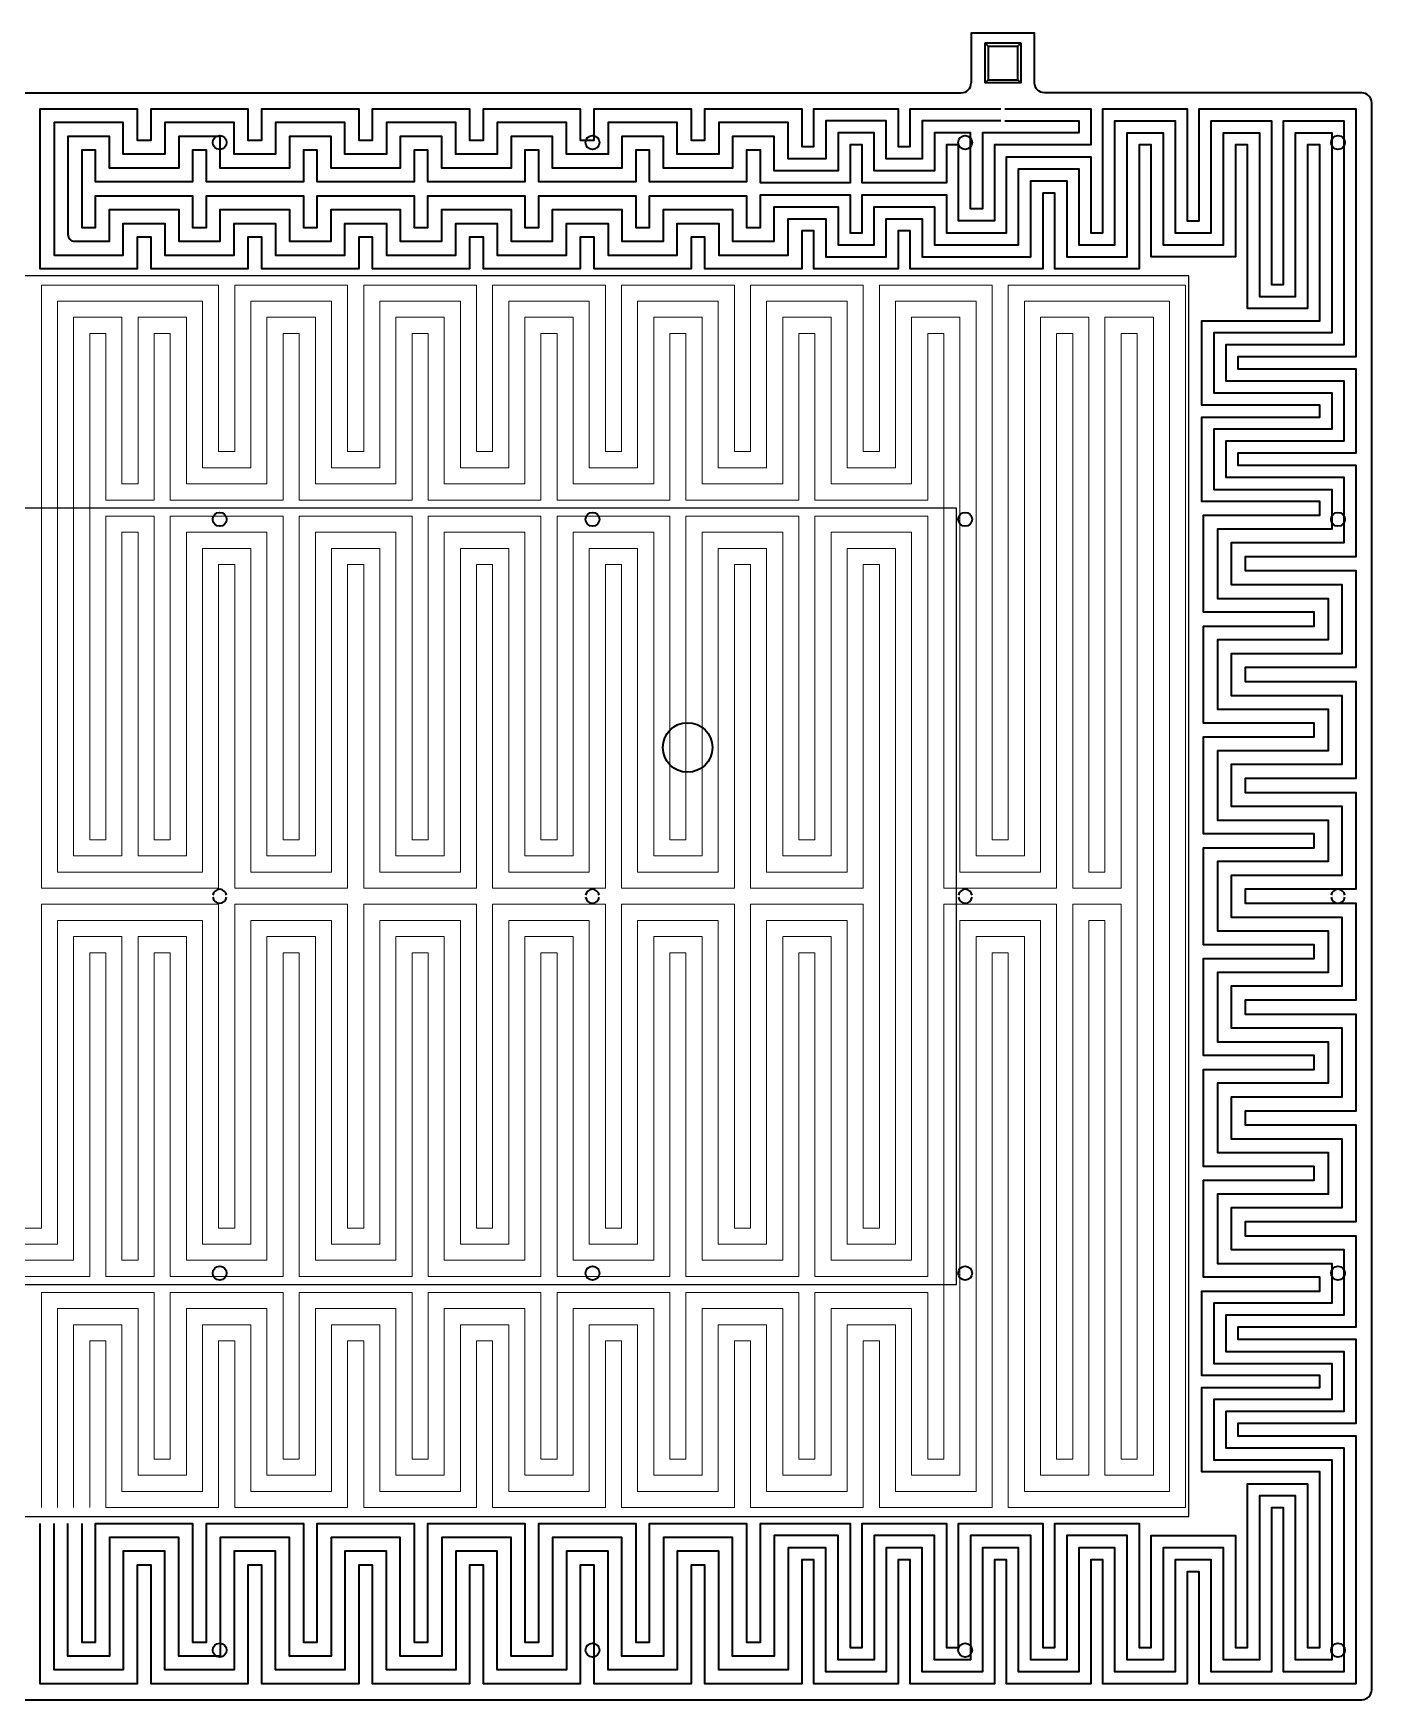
# Model space of a CAD drawing. Header units: millimetres. Extents: x -5937 to 68925, y -3068 to 5300.
# Drawn here: x 57162 to 57837, y 2890 to 3730 of the extents above; entities that cross this region are included whole.
import ezdxf

# ---------------------------------------------------------------- set-up
doc = ezdxf.new("R2010")
doc.units = ezdxf.units.MM
doc.header["$LTSCALE"] = 7
doc.layers.add('参照', color=6, linetype='Continuous', lineweight=9)
doc.layers.add('发热分区', color=20, linetype='Continuous')

msp = doc.modelspace()

# ---------------------------------------------------------------- linework, layer by layer
at = {"color": 7, "linetype": 'Continuous', "lineweight": 35}
for points in [[(56688.809, 3704.893), (56688.809, 3729.893), (56672.809, 3729.893), (56656.809, 3729.893), (56656.809, 3704.893, -0.4142136), (56651.809, 3699.893), (56491.809, 3699.893, 0.4142136), (56486.809, 3694.893), (56486.809, 2894.893, 0.4142136), (56491.809, 2889.893), (57831.809, 2889.893, 0.4142136), (57836.809, 2894.893), (57836.809, 3694.893, 0.4142136), (57831.809, 3699.893), (57671.809, 3699.893, -0.4142136), (57666.809, 3704.893), (57666.809, 3729.893), (57650.809, 3729.893), (57634.809, 3729.893), (57634.809, 3704.893)], [(56688.809, 3704.893, 0.4142136), (56693.809, 3699.893), (57629.809, 3699.893, 0.4142136), (57634.809, 3704.893)], [(57259.273, 3295.393, 0.8660254), (57252.345, 3295.393)], [(57252.345, 3294.393, 0.8660254), (57259.273, 3294.393)], [(57447.273, 3295.393, 0.8660254), (57440.345, 3295.393)], [(57440.345, 3294.393, 0.8660254), (57447.273, 3294.393)], [(57635.273, 3295.393, 0.8660254), (57628.345, 3295.393)], [(57628.345, 3294.393, 0.8660254), (57635.273, 3294.393)], [(57823.273, 3295.393, 0.8660254), (57816.345, 3295.393)], [(57816.345, 3294.393, 0.8660254), (57823.273, 3294.393)]]:
    msp.add_lwpolyline(points, format="xyb", dxfattribs=at)
for points in [[(57658.309, 3706.393), (57659.809, 3704.893), (57641.809, 3704.893), (57643.309, 3706.393), (57658.309, 3706.393), (57658.309, 3723.393), (57659.809, 3724.893), (57641.809, 3724.893), (57643.309, 3723.393), (57658.309, 3723.393)], [(57641.809, 3704.893), (57641.809, 3724.893)], [(57643.309, 3723.393), (57643.309, 3706.393)], [(57659.809, 3724.893), (57659.809, 3704.893)]]:
    msp.add_lwpolyline(points, dxfattribs=at)
for centre, radius in [((57255.809, 3674.893), 3.5), ((57443.809, 3674.893), 3.5), ((57631.809, 3674.893), 3.5), ((57819.809, 3674.893), 3.5), ((57255.809, 3484.893), 3.5), ((57443.809, 3484.893), 3.5), ((57631.809, 3484.893), 3.5), ((57819.809, 3484.893), 3.5), ((57491.809, 3369.893), 12.5), ((57255.809, 3104.893), 3.5), ((57443.809, 3104.893), 3.5), ((57631.809, 3104.893), 3.5), ((57819.809, 3104.893), 3.5), ((57255.809, 2914.893), 3.5), ((57443.809, 2914.893), 3.5), ((57631.809, 2914.893), 3.5), ((57819.809, 2914.893), 3.5)]:
    msp.add_circle(centre, radius, dxfattribs=at)
at = {"layer": '参照', "linetype": 'Continuous', "lineweight": 35}
for points in [[(57651.809, 3691.893), (57695.197, 3691.893), (57695.197, 3673.673), (57646.611, 3673.673), (57646.611, 3635.423), (57628.391, 3635.423), (57628.391, 3673.673), (57622.318, 3673.673), (57622.318, 3654.548), (57579.805, 3654.548), (57579.805, 3673.673), (57573.732, 3673.673), (57573.732, 3654.548), (57528.484, 3654.548), (57528.484, 3670.94), (57521.5, 3670.94), (57521.5, 3655.004), (57472.61, 3655.004), (57472.61, 3670.94), (57465.625, 3670.94), (57465.625, 3655.004), (57416.735, 3655.004), (57416.735, 3670.94), (57409.751, 3670.94), (57409.751, 3655.004), (57360.861, 3655.004), (57360.861, 3670.94), (57353.877, 3670.94), (57353.877, 3655.004), (57304.987, 3655.004), (57304.987, 3670.94), (57298.002, 3670.94), (57298.002, 3655.004), (57249.112, 3655.004), (57249.112, 3670.94), (57242.128, 3670.94), (57242.128, 3655.004), (57193.238, 3655.004), (57193.238, 3670.94), (57186.254, 3670.94), (57186.254, 3632.082), (57193.238, 3632.082), (57193.238, 3648.019), (57242.128, 3648.019), (57242.128, 3632.082), (57249.112, 3632.082), (57249.112, 3648.019), (57298.002, 3648.019), (57298.002, 3632.082), (57304.987, 3632.082), (57304.987, 3648.019), (57353.877, 3648.019), (57353.877, 3632.082), (57360.861, 3632.082), (57360.861, 3648.019), (57409.751, 3648.019), (57409.751, 3632.082), (57416.735, 3632.082), (57416.735, 3648.019), (57465.625, 3648.019), (57465.625, 3632.082), (57472.61, 3632.082), (57472.61, 3648.019), (57521.5, 3648.019), (57521.5, 3632.082), (57528.484, 3632.082), (57528.484, 3648.475), (57573.732, 3648.475), (57573.732, 3629.349), (57579.805, 3629.349), (57579.805, 3648.475), (57622.318, 3648.475), (57622.318, 3629.349), (57652.684, 3629.349), (57652.684, 3667.6), (57695.197, 3667.6), (57695.197, 3629.349), (57701.27, 3629.349), (57701.27, 3691.893), (57743.783, 3691.893), (57743.783, 3635.423), (57749.856, 3635.423), (57749.856, 3691.893), (57828.809, 3691.893), (57828.809, 3566.825), (57769.29, 3566.825), (57769.29, 3560.751), (57828.809, 3560.751), (57828.809, 3518.239), (57769.29, 3518.239), (57769.29, 3512.165), (57828.809, 3512.165), (57828.809, 3466.008), (57772.934, 3466.008), (57772.934, 3459.024), (57828.809, 3459.024), (57828.809, 3410.134), (57772.934, 3410.134), (57772.934, 3403.15), (57828.809, 3403.15), (57828.809, 3354.26), (57772.934, 3354.26), (57772.934, 3347.275), (57828.809, 3347.275), (57828.809, 3298.385), (57772.934, 3298.385), (57772.934, 3291.401), (57828.809, 3291.401), (57828.809, 3242.511), (57772.934, 3242.511), (57772.934, 3235.527), (57828.809, 3235.527), (57828.809, 3186.637), (57772.934, 3186.637), (57772.934, 3179.652), (57828.809, 3179.652), (57828.809, 3130.762), (57772.934, 3130.762), (57772.934, 3123.778), (57828.809, 3123.778), (57828.809, 3077.621), (57769.29, 3077.621), (57769.29, 3071.548), (57828.809, 3071.548), (57828.809, 3029.035), (57769.29, 3029.035), (57769.29, 3022.962), (57828.809, 3022.962), (57828.809, 2897.893), (57749.856, 2897.893), (57749.856, 2954.364), (57743.783, 2954.364), (57743.783, 2897.893), (57701.27, 2897.893), (57701.27, 2960.437), (57695.197, 2960.437), (57695.197, 2897.893), (57652.684, 2897.893), (57652.684, 2960.437), (57646.611, 2960.437), (57646.611, 2897.893), (57604.098, 2897.893), (57604.098, 2960.437), (57598.025, 2960.437), (57598.025, 2897.893), (57555.512, 2897.893), (57555.512, 2960.437), (57549.437, 2960.437), (57549.437, 2897.893), (57500.547, 2897.893), (57500.547, 2957.704), (57493.563, 2957.704), (57493.563, 2897.893), (57444.673, 2897.893), (57444.673, 2957.704), (57437.688, 2957.704), (57437.688, 2897.893), (57388.798, 2897.893), (57388.798, 2957.704), (57381.814, 2957.704), (57381.814, 2897.893), (57332.924, 2897.893), (57332.924, 2957.704), (57325.94, 2957.704), (57325.94, 2897.893), (57277.049, 2897.893), (57277.049, 2957.704), (57270.065, 2957.704), (57270.065, 2897.893), (57221.175, 2897.893), (57221.175, 2957.704), (57214.191, 2957.704), (57214.191, 2897.893), (57165.301, 2897.893), (57165.301, 2978.657)], [(57186.254, 2978.657), (57186.254, 2918.846), (57193.238, 2918.846), (57193.238, 2978.657), (57242.128, 2978.657), (57242.128, 2918.846), (57249.112, 2918.846), (57249.112, 2978.657), (57298.002, 2978.657), (57298.002, 2918.846), (57304.987, 2918.846), (57304.987, 2978.657), (57353.877, 2978.657), (57353.877, 2918.846), (57360.861, 2918.846), (57360.861, 2978.657), (57409.751, 2978.657), (57409.751, 2918.846), (57416.735, 2918.846), (57416.735, 2978.657), (57465.625, 2978.657), (57465.625, 2918.846), (57472.61, 2918.846), (57472.61, 2978.657), (57521.5, 2978.657), (57521.5, 2918.846), (57528.484, 2918.846), (57528.484, 2978.657), (57573.732, 2978.657), (57573.732, 2916.113), (57579.805, 2916.113), (57579.805, 2978.657), (57622.318, 2978.657), (57622.318, 2916.113), (57628.391, 2916.113), (57628.391, 2978.657), (57670.904, 2978.657), (57670.904, 2916.113), (57676.977, 2916.113), (57676.977, 2978.657), (57719.49, 2978.657), (57719.49, 2916.113), (57725.563, 2916.113), (57725.563, 2972.583), (57768.076, 2972.583), (57768.076, 2916.113), (57774.149, 2916.113), (57774.149, 2998.669), (57804.516, 2998.669), (57804.516, 2916.113), (57810.589, 2916.113), (57810.589, 3004.742), (57751.07, 3004.742), (57751.07, 3047.255), (57810.589, 3047.255), (57810.589, 3053.328), (57751.07, 3053.328), (57751.07, 3095.841), (57810.589, 3095.841), (57810.589, 3102.825), (57751.981, 3102.825), (57751.981, 3151.715), (57807.856, 3151.715), (57807.856, 3158.699), (57751.981, 3158.699), (57751.981, 3207.589), (57807.856, 3207.589), (57807.856, 3214.574), (57751.981, 3214.574), (57751.981, 3263.464), (57807.856, 3263.464), (57807.856, 3270.448), (57751.981, 3270.448), (57751.981, 3319.338), (57807.856, 3319.338), (57807.856, 3326.322), (57751.981, 3326.322), (57751.981, 3375.212), (57807.856, 3375.212), (57807.856, 3382.197), (57751.981, 3382.197), (57751.981, 3431.087), (57807.856, 3431.087), (57807.856, 3438.071), (57751.981, 3438.071), (57751.981, 3486.961), (57810.589, 3486.961), (57810.589, 3493.945), (57751.07, 3493.945), (57751.07, 3536.458), (57810.589, 3536.458), (57810.589, 3542.532), (57751.07, 3542.532), (57751.07, 3585.044), (57810.589, 3585.044), (57810.589, 3673.673), (57804.516, 3673.673), (57804.516, 3591.118), (57774.149, 3591.118), (57774.149, 3673.673), (57768.076, 3673.673), (57768.076, 3617.203), (57725.563, 3617.203), (57725.563, 3673.673), (57719.49, 3673.673), (57719.49, 3611.13), (57676.977, 3611.13), (57676.977, 3649.38), (57670.904, 3649.38), (57670.904, 3611.13), (57604.098, 3611.13), (57604.098, 3630.255), (57598.025, 3630.255), (57598.025, 3611.13), (57555.512, 3611.13), (57555.512, 3630.255), (57549.437, 3630.255), (57549.437, 3611.13), (57500.547, 3611.13), (57500.547, 3627.066), (57493.563, 3627.066), (57493.563, 3611.13), (57444.673, 3611.13), (57444.673, 3627.066), (57437.688, 3627.066), (57437.688, 3611.13), (57388.798, 3611.13), (57388.798, 3627.066), (57381.814, 3627.066), (57381.814, 3611.13), (57332.924, 3611.13), (57332.924, 3627.066), (57325.94, 3627.066), (57325.94, 3611.13), (57277.049, 3611.13), (57277.049, 3627.066), (57270.065, 3627.066), (57270.065, 3611.13), (57221.175, 3611.13), (57221.175, 3627.066), (57214.191, 3627.066), (57214.191, 3611.13), (57165.301, 3611.13), (57165.301, 3691.893), (57214.191, 3691.893), (57214.191, 3675.956), (57221.175, 3675.956), (57221.175, 3691.893), (57270.065, 3691.893), (57270.065, 3675.956), (57277.049, 3675.956), (57277.049, 3691.893), (57325.94, 3691.893), (57325.94, 3675.956), (57332.924, 3675.956), (57332.924, 3691.893), (57381.814, 3691.893), (57381.814, 3675.956), (57388.798, 3675.956), (57388.798, 3691.893), (57437.688, 3691.893), (57437.688, 3675.956), (57444.673, 3675.956), (57444.673, 3691.893), (57493.563, 3691.893), (57493.563, 3675.956), (57500.547, 3675.956), (57500.547, 3691.893), (57549.437, 3691.893), (57549.437, 3672.768), (57555.512, 3672.768), (57555.512, 3691.893), (57598.025, 3691.893), (57598.025, 3672.768), (57604.098, 3672.768), (57604.098, 3691.893), (57649.809, 3691.893)], [(57649.809, 3685.82), (57610.171, 3685.82), (57610.171, 3666.695), (57591.951, 3666.695), (57591.951, 3685.82), (57561.585, 3685.82), (57561.585, 3666.695), (57542.453, 3666.695), (57542.453, 3684.909), (57507.531, 3684.909), (57507.531, 3668.972), (57486.578, 3668.972), (57486.578, 3684.909), (57451.657, 3684.909), (57451.657, 3668.972), (57430.704, 3668.972), (57430.704, 3684.909), (57395.782, 3684.909), (57395.782, 3668.972), (57374.83, 3668.972), (57374.83, 3684.909), (57339.908, 3684.909), (57339.908, 3668.972), (57318.955, 3668.972), (57318.955, 3684.909), (57284.034, 3684.909), (57284.034, 3668.972), (57263.081, 3668.972), (57263.081, 3684.909), (57228.159, 3684.909), (57228.159, 3668.972), (57207.207, 3668.972), (57207.207, 3684.909), (57172.285, 3684.909), (57172.285, 3618.114), (57207.207, 3618.114), (57207.207, 3634.051), (57228.159, 3634.051), (57228.159, 3618.114), (57263.081, 3618.114), (57263.081, 3634.051), (57284.034, 3634.051), (57284.034, 3618.114), (57318.955, 3618.114), (57318.955, 3634.051), (57339.908, 3634.051), (57339.908, 3618.114), (57374.83, 3618.114), (57374.83, 3634.051), (57395.782, 3634.051), (57395.782, 3618.114), (57430.704, 3618.114), (57430.704, 3634.051), (57451.657, 3634.051), (57451.657, 3618.114), (57486.578, 3618.114), (57486.578, 3634.051), (57507.531, 3634.051), (57507.531, 3618.114), (57542.453, 3618.114), (57542.453, 3636.328), (57561.585, 3636.328), (57561.585, 3617.203), (57591.951, 3617.203), (57591.951, 3636.328), (57610.171, 3636.328), (57610.171, 3617.203), (57664.831, 3617.203), (57664.831, 3655.454), (57683.05, 3655.454), (57683.05, 3617.203), (57713.417, 3617.203), (57713.417, 3679.747), (57731.636, 3679.747), (57731.636, 3623.276), (57762.003, 3623.276), (57762.003, 3679.747), (57780.223, 3679.747), (57780.223, 3597.191), (57798.442, 3597.191), (57798.442, 3679.747), (57816.662, 3679.747), (57816.662, 3578.971), (57757.144, 3578.971), (57757.144, 3548.605), (57816.662, 3548.605), (57816.662, 3530.385), (57757.144, 3530.385), (57757.144, 3500.019), (57816.662, 3500.019), (57816.662, 3479.977), (57758.966, 3479.977), (57758.966, 3445.055), (57814.84, 3445.055), (57814.84, 3424.103), (57758.966, 3424.103), (57758.966, 3389.181), (57814.84, 3389.181), (57814.84, 3368.228), (57758.966, 3368.228), (57758.966, 3333.307), (57814.84, 3333.307), (57814.84, 3312.354), (57758.966, 3312.354), (57758.966, 3277.432), (57814.84, 3277.432), (57814.84, 3256.48), (57758.966, 3256.48), (57758.966, 3221.558), (57814.84, 3221.558), (57814.84, 3200.605), (57758.966, 3200.605), (57758.966, 3165.684), (57814.84, 3165.684), (57814.84, 3144.731), (57758.966, 3144.731), (57758.966, 3109.809), (57816.662, 3109.809), (57816.662, 3089.768), (57757.144, 3089.768), (57757.144, 3059.401), (57816.662, 3059.401), (57816.662, 3041.181), (57757.144, 3041.181), (57757.144, 3010.815), (57816.662, 3010.815), (57816.662, 2910.04), (57798.442, 2910.04), (57798.442, 2992.595), (57780.223, 2992.595), (57780.223, 2910.04), (57762.003, 2910.04), (57762.003, 2966.51), (57731.636, 2966.51), (57731.636, 2910.04), (57713.417, 2910.04), (57713.417, 2972.583), (57683.05, 2972.583), (57683.05, 2910.04), (57664.831, 2910.04), (57664.831, 2972.583), (57634.464, 2972.583), (57634.464, 2910.04), (57616.244, 2910.04), (57616.244, 2972.583), (57585.878, 2972.583), (57585.878, 2910.04), (57567.658, 2910.04), (57567.658, 2972.583), (57535.468, 2972.583), (57535.468, 2911.862), (57514.515, 2911.862), (57514.515, 2971.672), (57479.594, 2971.672), (57479.594, 2911.862), (57458.641, 2911.862), (57458.641, 2971.672), (57423.72, 2971.672), (57423.72, 2911.862), (57402.767, 2911.862), (57402.767, 2971.672), (57367.845, 2971.672), (57367.845, 2911.862), (57346.892, 2911.862), (57346.892, 2971.672), (57311.971, 2971.672), (57311.971, 2911.862), (57291.018, 2911.862), (57291.018, 2971.672), (57256.097, 2971.672), (57256.097, 2911.862), (57235.144, 2911.862), (57235.144, 2971.672), (57200.222, 2971.672), (57200.222, 2911.862), (57179.269, 2911.862), (57179.269, 2978.657)]]:
    msp.add_lwpolyline(points, dxfattribs=at)
msp.add_lwpolyline([(57651.809, 3685.82), (57689.124, 3685.82), (57689.124, 3679.747), (57640.538, 3679.747), (57640.538, 3641.496), (57634.464, 3641.496), (57634.464, 3679.747), (57616.244, 3679.747), (57616.244, 3660.621), (57585.878, 3660.621), (57585.878, 3679.747), (57567.658, 3679.747), (57567.658, 3660.621), (57535.468, 3660.621), (57535.468, 3677.925), (57514.515, 3677.925), (57514.515, 3661.988), (57479.594, 3661.988), (57479.594, 3677.925), (57458.641, 3677.925), (57458.641, 3661.988), (57423.72, 3661.988), (57423.72, 3677.925), (57402.767, 3677.925), (57402.767, 3661.988), (57367.845, 3661.988), (57367.845, 3677.925), (57346.892, 3677.925), (57346.892, 3661.988), (57311.971, 3661.988), (57311.971, 3677.925), (57291.018, 3677.925), (57291.018, 3661.988), (57256.097, 3661.988), (57256.097, 3677.925), (57235.144, 3677.925), (57235.144, 3661.988), (57200.222, 3661.988), (57200.222, 3677.925), (57179.269, 3677.925), (57179.269, 3628.398, 0.4142136), (57182.569, 3625.098), (57200.222, 3625.098), (57200.222, 3641.035), (57235.144, 3641.035), (57235.144, 3625.098), (57256.097, 3625.098), (57256.097, 3641.035), (57291.018, 3641.035), (57291.018, 3625.098), (57311.971, 3625.098), (57311.971, 3641.035), (57346.892, 3641.035), (57346.892, 3625.098), (57367.845, 3625.098), (57367.845, 3641.035), (57402.767, 3641.035), (57402.767, 3625.098), (57423.72, 3625.098), (57423.72, 3641.035), (57458.641, 3641.035), (57458.641, 3625.098), (57479.594, 3625.098), (57479.594, 3641.035), (57514.515, 3641.035), (57514.515, 3625.098), (57535.468, 3625.098), (57535.468, 3642.401), (57567.658, 3642.401), (57567.658, 3623.276), (57585.878, 3623.276), (57585.878, 3642.401), (57616.244, 3642.401), (57616.244, 3623.276), (57658.757, 3623.276), (57658.757, 3661.527), (57689.124, 3661.527), (57689.124, 3623.276), (57707.343, 3623.276), (57707.343, 3685.82), (57737.71, 3685.82), (57737.71, 3629.349), (57755.929, 3629.349), (57755.929, 3685.82), (57786.296, 3685.82), (57786.296, 3603.264), (57792.369, 3603.264), (57792.369, 3685.82), (57822.735, 3685.82), (57822.735, 3572.898), (57763.217, 3572.898), (57763.217, 3554.678), (57822.735, 3554.678), (57822.735, 3524.312), (57763.217, 3524.312), (57763.217, 3506.092), (57822.735, 3506.092), (57822.735, 3472.993), (57765.95, 3472.993), (57765.95, 3452.04), (57821.824, 3452.04), (57821.824, 3417.118), (57765.95, 3417.118), (57765.95, 3396.165), (57821.824, 3396.165), (57821.824, 3361.244), (57765.95, 3361.244), (57765.95, 3340.291), (57821.824, 3340.291), (57821.824, 3305.37), (57765.95, 3305.37), (57765.95, 3284.417), (57821.824, 3284.417), (57821.824, 3249.495), (57765.95, 3249.495), (57765.95, 3228.542), (57821.824, 3228.542), (57821.824, 3193.621), (57765.95, 3193.621), (57765.95, 3172.668), (57821.824, 3172.668), (57821.824, 3137.747), (57765.95, 3137.747), (57765.95, 3116.794), (57822.735, 3116.794), (57822.735, 3083.694), (57763.217, 3083.694), (57763.217, 3065.474), (57822.735, 3065.474), (57822.735, 3035.108), (57763.217, 3035.108), (57763.217, 3016.888), (57822.735, 3016.888), (57822.735, 2903.966), (57792.369, 2903.966), (57792.369, 2986.522), (57786.296, 2986.522), (57786.296, 2903.966), (57755.929, 2903.966), (57755.929, 2960.437), (57737.71, 2960.437), (57737.71, 2903.966), (57707.343, 2903.966), (57707.343, 2966.51), (57689.124, 2966.51), (57689.124, 2903.966), (57658.757, 2903.966), (57658.757, 2966.51), (57640.538, 2966.51), (57640.538, 2903.966), (57610.171, 2903.966), (57610.171, 2966.51), (57591.951, 2966.51), (57591.951, 2903.966), (57561.585, 2903.966), (57561.585, 2966.51), (57542.453, 2966.51), (57542.453, 2904.877), (57507.531, 2904.877), (57507.531, 2964.688), (57486.578, 2964.688), (57486.578, 2904.877), (57451.657, 2904.877), (57451.657, 2964.688), (57430.704, 2964.688), (57430.704, 2904.877), (57395.782, 2904.877), (57395.782, 2964.688), (57374.83, 2964.688), (57374.83, 2904.877), (57339.908, 2904.877), (57339.908, 2964.688), (57318.955, 2964.688), (57318.955, 2904.877), (57284.034, 2904.877), (57284.034, 2964.688), (57263.081, 2964.688), (57263.081, 2904.877), (57228.159, 2904.877), (57228.159, 2964.688), (57207.207, 2964.688), (57207.207, 2904.877), (57172.285, 2904.877), (57172.285, 2978.657)], format="xyb", dxfattribs=at)
at = {"layer": '参照', "color": 6}
for points in [[(57190.257, 2986.784), (57190.257, 3070.765), (57198.385, 3070.765), (57198.385, 2986.784), (57255.279, 2986.784), (57255.279, 3070.765), (57263.407, 3070.765), (57263.407, 2986.784), (57320.301, 2986.784), (57320.301, 3070.765), (57328.429, 3070.765), (57328.429, 2986.784), (57385.323, 2986.784), (57385.323, 3070.765), (57393.451, 3070.765), (57393.451, 2986.784), (57450.345, 2986.784), (57450.345, 3070.765), (57458.472, 3070.765), (57458.472, 2986.784), (57515.366, 2986.784), (57515.366, 3070.765), (57523.494, 3070.765), (57523.494, 2986.784), (57580.388, 2986.784), (57580.388, 3070.765), (57588.516, 3070.765), (57588.516, 2986.784), (57645.41, 2986.784), (57645.41, 3266.446), (57653.538, 3266.446), (57653.538, 2986.784), (57742.943, 2986.784), (57742.943, 3603.002), (57653.538, 3603.002), (57653.538, 3323.34), (57645.41, 3323.34), (57645.41, 3603.002), (57588.516, 3603.002), (57588.516, 3519.021), (57580.388, 3519.021), (57580.388, 3603.002), (57523.494, 3603.002), (57523.494, 3519.021), (57515.366, 3519.021), (57515.366, 3603.002), (57458.472, 3603.002), (57458.472, 3519.021), (57450.345, 3519.021), (57450.345, 3603.002), (57393.451, 3603.002), (57393.451, 3519.021), (57385.323, 3519.021), (57385.323, 3603.002), (57328.429, 3603.002), (57328.429, 3519.021), (57320.301, 3519.021), (57320.301, 3603.002), (57263.407, 3603.002), (57263.407, 3519.021), (57255.279, 3519.021), (57255.279, 3603.002), (57165.874, 3603.002), (57165.874, 3490.574), (57165.874, 3298.957), (57255.279, 3298.957), (57255.279, 3462.127), (57263.407, 3462.127), (57263.407, 3298.957), (57320.301, 3298.957), (57320.301, 3462.127), (57328.429, 3462.127), (57328.429, 3298.957), (57385.323, 3298.957), (57385.323, 3462.127), (57393.451, 3462.127), (57393.451, 3298.957), (57450.345, 3298.957), (57450.345, 3462.127), (57458.472, 3462.127), (57458.472, 3298.957), (57515.366, 3298.957), (57515.366, 3462.127), (57523.494, 3462.127), (57523.494, 3298.957), (57580.388, 3298.957), (57580.388, 3462.127), (57588.516, 3462.127), (57588.516, 3127.659), (57580.388, 3127.659), (57580.388, 3290.829), (57523.494, 3290.829), (57523.494, 3127.659), (57515.366, 3127.659), (57515.366, 3290.829), (57458.472, 3290.829), (57458.472, 3127.659), (57450.345, 3127.659), (57450.345, 3290.829), (57393.451, 3290.829), (57393.451, 3127.659), (57385.323, 3127.659), (57385.323, 3290.829), (57328.429, 3290.829), (57328.429, 3127.659), (57320.301, 3127.659), (57320.301, 3290.829), (57263.407, 3290.829), (57263.407, 3127.659), (57255.279, 3127.659), (57255.279, 3290.829), (57165.874, 3290.829), (57165.874, 3127.659), (57157.743, 3127.659)], [(57182.13, 2986.784), (57182.13, 3078.893), (57206.513, 3078.893), (57206.513, 2994.912), (57247.151, 2994.912), (57247.151, 3078.893), (57271.535, 3078.893), (57271.535, 2994.912), (57312.173, 2994.912), (57312.173, 3078.893), (57336.556, 3078.893), (57336.556, 2994.912), (57377.195, 2994.912), (57377.195, 3078.893), (57401.578, 3078.893), (57401.578, 2994.912), (57442.217, 2994.912), (57442.217, 3078.893), (57466.6, 3078.893), (57466.6, 2994.912), (57507.239, 2994.912), (57507.239, 3078.893), (57531.622, 3078.893), (57531.622, 2994.912), (57572.26, 2994.912), (57572.26, 3078.893), (57596.644, 3078.893), (57596.644, 2994.912), (57637.282, 2994.912), (57637.282, 3274.574), (57661.665, 3274.574), (57661.665, 2994.912), (57734.815, 2994.912), (57734.815, 3594.874), (57661.665, 3594.874), (57661.665, 3315.212), (57637.282, 3315.212), (57637.282, 3594.874), (57596.644, 3594.874), (57596.644, 3510.894), (57572.26, 3510.894), (57572.26, 3594.874), (57531.622, 3594.874), (57531.622, 3510.894), (57507.239, 3510.894), (57507.239, 3594.874), (57466.6, 3594.874), (57466.6, 3510.894), (57442.217, 3510.894), (57442.217, 3594.874), (57401.578, 3594.874), (57401.578, 3510.894), (57377.195, 3510.894), (57377.195, 3594.874), (57336.556, 3594.874), (57336.556, 3510.894), (57312.173, 3510.894), (57312.173, 3594.874), (57271.535, 3594.874), (57271.535, 3510.894), (57247.151, 3510.894), (57247.151, 3594.874), (57174.002, 3594.874), (57174.002, 3490.574), (57174.002, 3307.085), (57247.151, 3307.085), (57247.151, 3470.255), (57271.535, 3470.255), (57271.535, 3307.085), (57312.173, 3307.085), (57312.173, 3470.255), (57336.556, 3470.255), (57336.556, 3307.085), (57377.195, 3307.085), (57377.195, 3470.255), (57401.578, 3470.255), (57401.578, 3307.085), (57442.217, 3307.085), (57442.217, 3470.255), (57466.6, 3470.255), (57466.6, 3307.085), (57507.239, 3307.085), (57507.239, 3470.255), (57531.622, 3470.255), (57531.622, 3307.085), (57572.26, 3307.085), (57572.26, 3470.255), (57596.644, 3470.255), (57596.644, 3119.531), (57572.26, 3119.531), (57572.26, 3282.702), (57531.622, 3282.702), (57531.622, 3119.531), (57507.239, 3119.531), (57507.239, 3282.702), (57466.6, 3282.702), (57466.6, 3119.531), (57442.217, 3119.531), (57442.217, 3282.702), (57401.578, 3282.702), (57401.578, 3119.531), (57377.195, 3119.531), (57377.195, 3282.702), (57336.556, 3282.702), (57336.556, 3119.531), (57312.173, 3119.531), (57312.173, 3282.702), (57271.535, 3282.702), (57271.535, 3119.531), (57247.151, 3119.531), (57247.151, 3282.702), (57174.002, 3282.702), (57174.002, 3119.531), (57149.615, 3119.531)], [(57133.36, 3103.276), (57190.257, 3103.276), (57190.257, 3266.446), (57198.385, 3266.446), (57198.385, 3103.276), (57222.768, 3103.276), (57222.768, 3266.446), (57230.896, 3266.446), (57230.896, 3103.276), (57287.79, 3103.276), (57287.79, 3266.446), (57295.918, 3266.446), (57295.918, 3103.276), (57352.812, 3103.276), (57352.812, 3266.446), (57360.94, 3266.446), (57360.94, 3103.276), (57417.834, 3103.276), (57417.834, 3266.446), (57425.961, 3266.446), (57425.961, 3103.276), (57482.855, 3103.276), (57482.855, 3266.446), (57490.983, 3266.446), (57490.983, 3103.276), (57547.877, 3103.276), (57547.877, 3266.446), (57556.005, 3266.446), (57556.005, 3103.276), (57612.899, 3103.276), (57612.899, 3486.51), (57556.005, 3486.51), (57556.005, 3323.34), (57547.877, 3323.34), (57547.877, 3486.51), (57490.983, 3486.51), (57490.983, 3323.34), (57482.855, 3323.34), (57482.855, 3486.51), (57425.961, 3486.51), (57425.961, 3323.34), (57417.834, 3323.34), (57417.834, 3486.51), (57360.94, 3486.51), (57360.94, 3323.34), (57352.812, 3323.34), (57352.812, 3486.51), (57295.918, 3486.51), (57295.918, 3323.34), (57287.79, 3323.34), (57287.79, 3486.51), (57230.896, 3486.51), (57230.896, 3323.34), (57222.768, 3323.34), (57222.768, 3486.51), (57198.385, 3486.51), (57198.385, 3323.34), (57190.257, 3323.34), (57190.257, 3490.574), (57190.257, 3578.619), (57198.385, 3578.619), (57198.385, 3494.638), (57222.768, 3494.638), (57222.768, 3578.619), (57230.896, 3578.619), (57230.896, 3494.638), (57287.79, 3494.638), (57287.79, 3578.619), (57295.918, 3578.619), (57295.918, 3494.638), (57352.812, 3494.638), (57352.812, 3578.619), (57360.94, 3578.619), (57360.94, 3494.638), (57417.834, 3494.638), (57417.834, 3578.619), (57425.961, 3578.619), (57425.961, 3494.638), (57482.855, 3494.638), (57482.855, 3578.619), (57490.983, 3578.619), (57490.983, 3494.638), (57547.877, 3494.638), (57547.877, 3578.619), (57556.005, 3578.619), (57556.005, 3494.638), (57612.899, 3494.638), (57612.899, 3578.619), (57621.027, 3578.619), (57621.027, 3298.957), (57677.921, 3298.957), (57677.921, 3578.619), (57686.049, 3578.619), (57686.049, 3298.957), (57710.432, 3298.957), (57710.432, 3578.619), (57718.559, 3578.619), (57718.559, 3011.168), (57710.432, 3011.168), (57710.432, 3290.829), (57686.049, 3290.829), (57686.049, 3011.168), (57677.921, 3011.168), (57677.921, 3290.829), (57621.027, 3290.829), (57621.027, 3011.168), (57612.899, 3011.168), (57612.899, 3095.148), (57556.005, 3095.148), (57556.005, 3011.168), (57547.877, 3011.168), (57547.877, 3095.148), (57490.983, 3095.148), (57490.983, 3011.168), (57482.855, 3011.168), (57482.855, 3095.148), (57425.961, 3095.148), (57425.961, 3011.168), (57417.834, 3011.168), (57417.834, 3095.148), (57360.94, 3095.148), (57360.94, 3011.168), (57352.812, 3011.168), (57352.812, 3095.148), (57295.918, 3095.148), (57295.918, 3011.168), (57287.79, 3011.168), (57287.79, 3095.148), (57230.896, 3095.148), (57230.896, 3011.168), (57222.768, 3011.168), (57222.768, 3095.148), (57165.874, 3095.148), (57165.874, 2986.784)], [(57141.488, 3111.404), (57182.13, 3111.404), (57182.13, 3274.574), (57206.513, 3274.574), (57206.513, 3111.404), (57214.641, 3111.404), (57214.641, 3274.574), (57239.024, 3274.574), (57239.024, 3111.404), (57279.662, 3111.404), (57279.662, 3274.574), (57304.046, 3274.574), (57304.046, 3111.404), (57344.684, 3111.404), (57344.684, 3274.574), (57369.067, 3274.574), (57369.067, 3111.404), (57409.706, 3111.404), (57409.706, 3274.574), (57434.089, 3274.574), (57434.089, 3111.404), (57474.728, 3111.404), (57474.728, 3274.574), (57499.111, 3274.574), (57499.111, 3111.404), (57539.75, 3111.404), (57539.75, 3274.574), (57564.133, 3274.574), (57564.133, 3111.404), (57604.771, 3111.404), (57604.771, 3478.383), (57564.133, 3478.383), (57564.133, 3315.212), (57539.75, 3315.212), (57539.75, 3478.383), (57499.111, 3478.383), (57499.111, 3315.212), (57474.728, 3315.212), (57474.728, 3478.383), (57434.089, 3478.383), (57434.089, 3315.212), (57409.706, 3315.212), (57409.706, 3478.383), (57369.067, 3478.383), (57369.067, 3315.212), (57344.684, 3315.212), (57344.684, 3478.383), (57304.046, 3478.383), (57304.046, 3315.212), (57279.662, 3315.212), (57279.662, 3478.383), (57239.024, 3478.383), (57239.024, 3315.212), (57214.641, 3315.212), (57214.641, 3478.383), (57206.513, 3478.383), (57206.513, 3315.212), (57182.13, 3315.212), (57182.13, 3490.574), (57182.13, 3586.746), (57206.513, 3586.746), (57206.513, 3502.766), (57214.641, 3502.766), (57214.641, 3586.746), (57239.024, 3586.746), (57239.024, 3502.766), (57279.662, 3502.766), (57279.662, 3586.746), (57304.046, 3586.746), (57304.046, 3502.766), (57344.684, 3502.766), (57344.684, 3586.746), (57369.067, 3586.746), (57369.067, 3502.766), (57409.706, 3502.766), (57409.706, 3586.746), (57434.089, 3586.746), (57434.089, 3502.766), (57474.728, 3502.766), (57474.728, 3586.746), (57499.111, 3586.746), (57499.111, 3502.766), (57539.75, 3502.766), (57539.75, 3586.746), (57564.133, 3586.746), (57564.133, 3502.766), (57604.771, 3502.766), (57604.771, 3586.746), (57629.155, 3586.746), (57629.155, 3307.085), (57669.793, 3307.085), (57669.793, 3586.746), (57694.176, 3586.746), (57694.176, 3307.085), (57702.304, 3307.085), (57702.304, 3586.746), (57726.687, 3586.746), (57726.687, 3003.04), (57702.304, 3003.04), (57702.304, 3282.702), (57694.176, 3282.702), (57694.176, 3003.04), (57669.793, 3003.04), (57669.793, 3282.702), (57629.155, 3282.702), (57629.155, 3003.04), (57604.771, 3003.04), (57604.771, 3087.02), (57564.133, 3087.02), (57564.133, 3003.04), (57539.75, 3003.04), (57539.75, 3087.02), (57499.111, 3087.02), (57499.111, 3003.04), (57474.728, 3003.04), (57474.728, 3087.02), (57434.089, 3087.02), (57434.089, 3003.04), (57409.706, 3003.04), (57409.706, 3087.02), (57369.067, 3087.02), (57369.067, 3003.04), (57344.684, 3003.04), (57344.684, 3087.02), (57304.046, 3087.02), (57304.046, 3003.04), (57279.662, 3003.04), (57279.662, 3087.02), (57239.024, 3087.02), (57239.024, 3003.04), (57214.641, 3003.04), (57214.641, 3087.02), (57174.002, 3087.02), (57174.002, 2986.784)]]:
    msp.add_lwpolyline(points, dxfattribs=at)
at = {"layer": '发热分区'}
for points in [[(57744.553, 3607.637), (56579.064, 3607.637), (56579.064, 2982.149), (57744.553, 2982.149)], [(57627.49, 3099.212), (57627.49, 3490.574), (56696.127, 3490.574), (56696.127, 3099.212)]]:
    msp.add_lwpolyline(points, close=True, dxfattribs=at)

doc.saveas('drawing.dxf')
